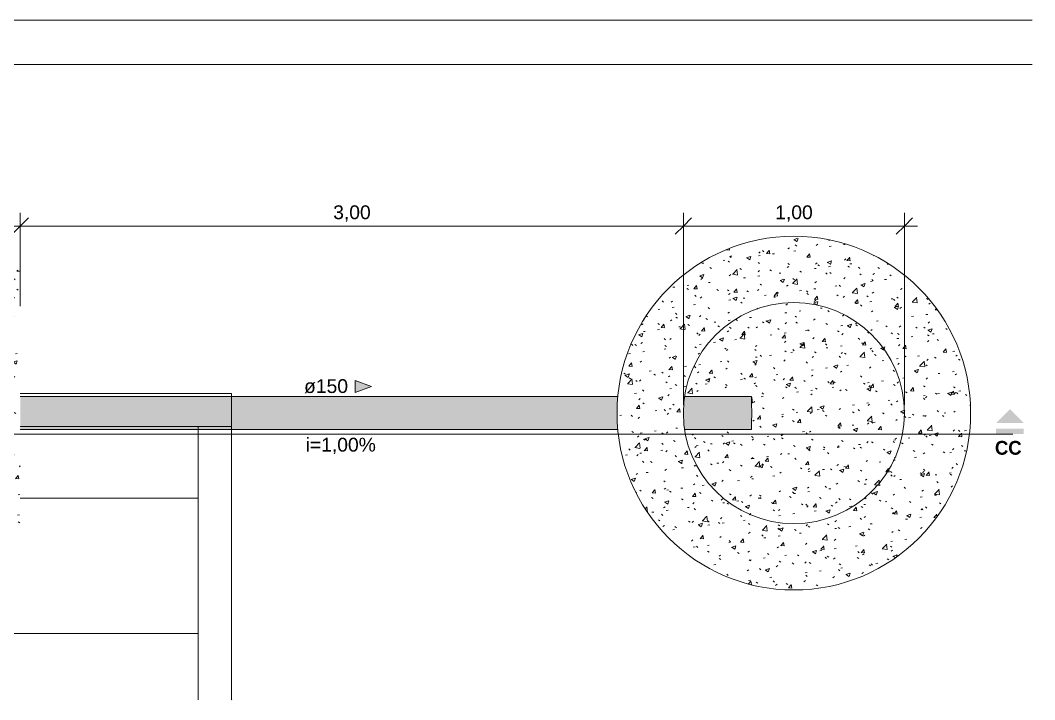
# Model space of a CAD drawing. Header units: metres. Extents: x 42.1 to 94.3, y -3.4 to 61.2.
# Drawn here: x 57.416 to 62.006, y 58.078 to 61.152 of the extents above; entities that cross this region are included whole.
import ezdxf

# ---------------------------------------------------------------- set-up
doc = ezdxf.new("R2010")
doc.units = ezdxf.units.M
doc.linetypes.add('IMPORT-DASHED2 _4_', pattern=[0.375, 0.25, -0.125])
for name, color, linetype, lineweight in [('A-ANNO-DIMS', 7, 'Continuous', 5), ('A-ANNO-DIMS-25', 7, 'Continuous', 5), ('A-DETL', 7, 'Continuous', 5), ('A-DETL-GENF', 7, 'Continuous', 5), ('AL_MOBILIARIO', 7, 'Continuous', 5), ('ARQ-PAR', 7, 'Continuous', 5), ('ARQ-PROJ', 7, 'IMPORT-DASHED2 _4_', 5), ('G-ANNO-SYMB', 7, 'Continuous', 5), ('G-ANNO-TEXT', 7, 'Continuous', 5), ('P-PIPE', 7, 'Continuous', 5), ('P-PIPE-IDEN', 7, 'Continuous', 5)]:
    doc.layers.add(name, color=color, linetype=linetype, lineweight=lineweight)
doc.layers.add('ARQ_1100_BASE_TÉRREO_GARAGEM_dwg', color=7, linetype='Continuous', lineweight=5, true_color=0x767676)
doc.styles.add('Arial', font='arial.ttf', dxfattribs={"height": 0.0625})
doc.styles.add('Century Gothic_B', font='GOTHICB.TTF', dxfattribs={"height": 0.0625})
doc.dimstyles.new('Diagonal_-_2_5_mm_Arial_-_Preto', dxfattribs={"dimscale": 0.3048, "dimtxt": 0.063766, "dimasz": 0.246063, "dimexe": 0.19685, "dimexo": 0.123031, "dimgap": 0.04101, "dimtad": 1, "dimrnd": 0.01, "dimzin": 0, "dimdsep": 46, "dimtxsty": 'Arial', "dimblk1": 'OBLIQUE', "dimblk2": 'OBLIQUE', "dimsah": 1, "dimcen": 0.09, "dimdle": 0.19685, "dimazin": 0, "dimtfac": 1, "dimtdec": 4, "dimtix": 1, "dimtmove": 0, "dimatfit": 3, "dimfxl": 1, "dimtvp": 1, "dimtolj": 1, "dimtzin": 0, "dimarcsym": 2})
pattern_1 = [(50, (0, 0), (0.18218954, -0.01593795), [0.01905, -0.20955]), (355, (0, 0), (-0.03524225, 0.1910586), [0.01524, -0.16764]), (100.451, (0.01518, -0.00133), (0.14694196, 0.17511964), [0.01619, -0.17809]), (46.184, (0, 0.0508), (0.2710768, -0.04204544), [0.02858, -0.31433]), (96.636, (0.0226, 0.0473), (0.2374069, 0.24743276), [0.02429, -0.26714]), (351.184, (0, 0.0508), (0.23740605, 0.2474279), [0.02286, -0.25146]), (21, (0.0254, 0.0381), (0.1516197, -0.10226689), [0.01905, -0.20955]), (326, (0.0254, 0.0381), (0.06180348, 0.1841894), [0.01524, -0.16764]), (71.451, (0.03803, 0.02958), (0.213418, 0.0819242), [0.01619, -0.17809]), (37.5, (0, 0), (0.003086367, 0.084551054), [0.00838, -0.15723, 0.00838, -0.1618, -0.16828]), (37.5, (0, 0), (0.003086367, 0.084551054), [-0.33579, 0.00838, -0.15989]), (7.5, (0, 0), (0.06681573, 0.10017824), [0.00838, -0.08865, 0.00838, -0.15342, -0.06414]), (7.5, (0, 0), (0.06681573, 0.10017824), [-0.25883, 0.00838, -0.05575]), (327.5, (-0.05664, 0), (0.135586577, -0.005727607), [0.00838, -0.05512, 0.00838, -0.18974, -0.26289]), (327.5, (-0.05664, 0), (0.135586577, -0.005727607), [-0.26162, 0.00838, -0.25451]), (317.5, (-0.08204, 0), (0.14812526, 0.02542873), [0.00838, -0.07417, 0.00838, -0.12319, -0.18669]), (317.5, (-0.08204, 0), (0.14812526, 0.02542873), [-0.21412, 0.00838, -0.17831])]

# ---------------------------------------------------------------- blocks, each defined once
blk = doc.blocks.new('ARQ_1100_BASE_TÉRREO_GARAGEM_dwg_cam_p-4197734-TÉRREO F_S 2')
at = {"layer": 'AL_MOBILIARIO', "color": 253, "true_color": 0xaaaaaa}
for p, q in [((13.104, -24.8088), (13.104, -25.9011)), ((13.104, -24.9803), (14.5169, -24.9803)), ((13.4748, -25.9011), (13.4748, -24.9803)), ((14.1751, -27.6853), (14.1751, -24.9803)), ((13.104, -26.0726), (13.104, -27.8567)), ((13.4748, -27.6853), (13.4748, -26.0726)), ((13.6098, -27.6853), (13.104, -27.6853)), ((14.5169, -27.6853), (13.7813, -27.6853)), ((13.7813, -27.8567), (14.5169, -27.8567))]:
    blk.add_line(p, q, dxfattribs=at)
at = {"layer": 'AL_MOBILIARIO', "color": 253, "true_color": 0xaaaaaa, "flags": 128}
for points in [[(14.5169, -24.8088), (12.9326, -24.8088), (12.9326, -25.9011)], [(12.9326, -26.0726), (12.9326, -27.8567), (13.6098, -27.8567)]]:
    blk.add_lwpolyline(points, dxfattribs=at)
at = {"layer": 'AL_MOBILIARIO', "color": 253, "true_color": 0xaaaaaa}
for centre, start, end in [((14.774, -24.8895), 162.2772, 162.6165), ((14.774, -27.776), 197.3835, 197.7228)]:
    blk.add_arc(centre, 0.27, start, end, dxfattribs=at)
blk = doc.blocks.new('ARQ_1100_BASE_TÉRREO_GARAGEM_dwg-4178582-TÉRREO F_S 2')
at = {"layer": 'ARQ-PAR', "color": 253, "true_color": 0xaaaaaa, "flags": 128}
for points in [[(52.9158, 59.3718), (52.9158, 61.1518), (61.9946, 61.1518)], [(53.1158, 58.0784), (53.1158, 60.9518), (61.9946, 60.9518)]]:
    blk.add_lwpolyline(points, dxfattribs=at)
at = {"layer": 'ARQ-PROJ', "color": 253, "true_color": 0xaaaaaa}
blk.add_line((55.1158, 60.9518), (61.9946, 60.9518), dxfattribs=at)
at = {"xscale": 0.8746343466423241, "yscale": 0.8746343466423241, "zscale": 0.8746343466423241, "rotation": 270}
blk.add_blockref('ARQ_1100_BASE_TÉRREO_GARAGEM_dwg_cam_p-4197734-TÉRREO F_S 2', (80.0698, 70.7754), dxfattribs=at)
blk = doc.blocks.new('Corte - Padrão-73413-TÉRREO F_S 2')
at = {"layer": 'G-ANNO-SYMB'}
for points in [[(0.0005, 0.0045), (0.003, 0.002), (-0.002, 0.002)], [(-0.002, 0.001), (0.003, 0.001), (0.003, 0), (-0.002, 0)]]:
    blk.add_hatch(color=256, dxfattribs=at).paths.add_polyline_path(points)
blk = doc.blocks.new('DIMBLOCK3-TÉRREO F_S 2')
at = {"layer": 'A-ANNO-DIMS-25'}
for p, q in [((55.1158, 60.2211), (55.1158, 60.2811)), ((57.4158, 60.2211), (57.4158, 60.2811)), ((55.1158, 60.2211), (57.4158, 60.2211)), ((55.1158, 60.2211), (55.1158, 60.0593)), ((57.4158, 60.2211), (57.4158, 59.8593))]:
    blk.add_line(p, q, dxfattribs=at)
at = {"layer": 'A-ANNO-DIMS-25', "lineweight": 20}
for p, q in [((55.1158, 60.2211), (55.0783, 60.1836)), ((55.1158, 60.2211), (55.1533, 60.2586)), ((57.4158, 60.2211), (57.3783, 60.1836)), ((57.4158, 60.2211), (57.4533, 60.2586))]:
    blk.add_line(p, q, dxfattribs=at)
at = {"layer": 'A-ANNO-DIMS-25', "color": 0, "insert": (56.1814, 60.3147), "char_height": 0.0625, "width": 0.202482, "attachment_point": 1, "line_spacing_factor": 0.941778, "style": 'Arial'}
blk.add_mtext('2,30', dxfattribs=at)
blk = doc.blocks.new('_Oblique')
at = {"color": 0, "linetype": 'ByBlock', "lineweight": -2}
blk.add_line((-0.5, -0.5), (0.5, 0.5), dxfattribs=at)
blk = doc.blocks.new('DIMBLOCK4-TÉRREO F_S 2')
at = {"layer": 'A-ANNO-DIMS-25'}
for p, q in [((57.4158, 60.2211), (57.4158, 60.2811)), ((60.4158, 60.2211), (60.4158, 60.2811)), ((57.4158, 60.2211), (60.4158, 60.2211)), ((57.4158, 60.2211), (57.4158, 59.8593)), ((60.4158, 60.2211), (60.4158, 59.4125))]:
    blk.add_line(p, q, dxfattribs=at)
at = {"layer": 'A-ANNO-DIMS-25', "lineweight": 20}
for p, q in [((57.4158, 60.2211), (57.3783, 60.1836)), ((57.4158, 60.2211), (57.4533, 60.2586)), ((60.4158, 60.2211), (60.3783, 60.1836)), ((60.4158, 60.2211), (60.4533, 60.2586))]:
    blk.add_line(p, q, dxfattribs=at)
at = {"layer": 'A-ANNO-DIMS-25', "color": 0, "insert": (58.8314, 60.3147), "char_height": 0.0625, "width": 0.202482, "attachment_point": 1, "line_spacing_factor": 0.941778, "style": 'Arial'}
blk.add_mtext('3,00', dxfattribs=at)
blk = doc.blocks.new('DIMBLOCK5-TÉRREO F_S 2')
at = {"layer": 'A-ANNO-DIMS-25'}
for p, q in [((60.4158, 60.2211), (60.4158, 60.2811)), ((61.4158, 60.2211), (61.4158, 60.2811)), ((60.4158, 60.2211), (61.4758, 60.2211)), ((60.4158, 60.2211), (60.4158, 59.4125)), ((61.4158, 60.2211), (61.4158, 59.4125))]:
    blk.add_line(p, q, dxfattribs=at)
at = {"layer": 'A-ANNO-DIMS-25', "lineweight": 20}
for p, q in [((60.4158, 60.2211), (60.3783, 60.1836)), ((60.4158, 60.2211), (60.4533, 60.2586)), ((61.4158, 60.2211), (61.3783, 60.1836)), ((61.4158, 60.2211), (61.4533, 60.2586))]:
    blk.add_line(p, q, dxfattribs=at)
at = {"layer": 'A-ANNO-DIMS-25', "color": 0, "insert": (60.8314, 60.3147), "char_height": 0.0625, "width": 0.202482, "attachment_point": 1, "line_spacing_factor": 0.941778, "style": 'Arial'}
blk.add_mtext('1,00', dxfattribs=at)
blk = doc.blocks.new('Anotacao_Tuboseta - Fluxo 1-2612753-TÉRREO F_S 2')
at = {"layer": 'P-PIPE-IDEN'}
blk.add_hatch(color=256, dxfattribs=at).paths.add_polyline_path([(0, -0.00108), (0, 0.00108), (0.00297, 0)])
for p, q in [((0.00297, 0), (0, 0.00108)), ((0, 0.00108), (0, -0.00108)), ((0, -0.00108), (0.00297, 0))]:
    blk.add_line(p, q, dxfattribs=at)

msp = doc.modelspace()

# ---------------------------------------------------------------- hatches: boundary and pattern name
at = {"layer": 'A-DETL-GENF', "true_color": 0xc0c0c0}
h = msp.add_hatch(dxfattribs=at)
h.set_pattern_fill('FP_3', color=9, style=0, pattern_type=2)
h.set_pattern_definition(pattern_1)
h.paths.add_polyline_path([(60.9158, 58.575), (60.966, 58.5766), (61.0161, 58.5814), (61.0657, 58.5892), (61.1147, 58.6002), (61.163, 58.6142), (61.2103, 58.6312), (61.2564, 58.6512), (61.3012, 58.674), (61.3445, 58.6996), (61.386, 58.7278), (61.4257, 58.7586), (61.4634, 58.7919), (61.499, 58.8274), (61.5322, 58.8651), (61.563, 58.9048), (61.5913, 58.9464), (61.6168, 58.9896), (61.6397, 59.0344), (61.6596, 59.0805), (61.6766, 59.1278), (61.6907, 59.1761), (61.7016, 59.2251), (61.7095, 59.2748), (61.7142, 59.3247), (61.7158, 59.375), (61.7142, 59.4254), (61.7095, 59.4753), (61.7016, 59.5249), (61.6907, 59.574), (61.6766, 59.6223), (61.6596, 59.6695), (61.6397, 59.7157), (61.6168, 59.7604), (61.5913, 59.8037), (61.563, 59.8453), (61.5322, 59.885), (61.499, 59.9227), (61.4634, 59.9582), (61.4257, 59.9914), (61.386, 60.0222), (61.3445, 60.0505), (61.3012, 60.0761), (61.2564, 60.0989), (61.2103, 60.1189), (61.163, 60.1359), (61.1147, 60.1499), (61.0657, 60.1609), (61.0161, 60.1687), (60.966, 60.1735), (60.9158, 60.175), (60.8656, 60.1735), (60.8155, 60.1687), (60.7659, 60.1609), (60.7168, 60.1499), (60.6686, 60.1359), (60.6213, 60.1189), (60.5752, 60.0989), (60.5304, 60.0761), (60.4871, 60.0505), (60.4456, 60.0222), (60.4059, 59.9914), (60.3682, 59.9582), (60.3326, 59.9227), (60.2994, 59.885), (60.2686, 59.8453), (60.2403, 59.8037), (60.2148, 59.7604), (60.1919, 59.7157), (60.172, 59.6695), (60.155, 59.6223), (60.1409, 59.574), (60.13, 59.5249), (60.1221, 59.4753), (60.1174, 59.4254), (60.1158, 59.375), (60.1174, 59.3247), (60.1221, 59.2748), (60.13, 59.2251), (60.1409, 59.1761), (60.155, 59.1278), (60.172, 59.0805), (60.1919, 59.0344), (60.2148, 58.9896), (60.2403, 58.9464), (60.2686, 58.9048), (60.2994, 58.8651), (60.3326, 58.8274), (60.3682, 58.7919), (60.4059, 58.7586), (60.4456, 58.7278), (60.4871, 58.6996), (60.5304, 58.674), (60.5752, 58.6512), (60.6213, 58.6312), (60.6686, 58.6142), (60.7168, 58.6002), (60.7659, 58.5892), (60.8155, 58.5814), (60.8656, 58.5766)])
h.paths.add_polyline_path([(60.9158, 58.875), (60.8766, 58.8766), (60.8376, 58.8812), (60.7991, 58.8889), (60.7613, 58.8995), (60.7245, 58.9131), (60.6888, 58.9295), (60.6546, 58.9487), (60.6219, 58.9705), (60.5911, 58.9948), (60.5622, 59.0215), (60.5356, 59.0503), (60.5113, 59.0811), (60.4895, 59.1138), (60.4703, 59.148), (60.4539, 59.1837), (60.4403, 59.2205), (60.4296, 59.2583), (60.422, 59.2968), (60.4174, 59.3357), (60.4158, 59.375), (60.4174, 59.4144), (60.422, 59.4533), (60.4297, 59.4921), (60.4403, 59.5295), (60.4539, 59.5664), (60.4703, 59.602), (60.4895, 59.6363), (60.5113, 59.6689), (60.5356, 59.6998), (60.5622, 59.7286), (60.5911, 59.7552), (60.6219, 59.7795), (60.6546, 59.8014), (60.6888, 59.8205), (60.7245, 59.837), (60.7613, 59.8506), (60.7991, 59.8612), (60.8376, 59.8689), (60.8766, 59.8735), (60.9158, 59.875), (60.955, 59.8735), (60.994, 59.8689), (61.0325, 59.8612), (61.0703, 59.8506), (61.1071, 59.837), (61.1428, 59.8205), (61.177, 59.8014), (61.2097, 59.7795), (61.2405, 59.7552), (61.2694, 59.7286), (61.296, 59.6998), (61.3203, 59.6689), (61.3421, 59.6363), (61.3613, 59.602), (61.3777, 59.5664), (61.3913, 59.5295), (61.402, 59.4918), (61.4096, 59.4533), (61.4142, 59.4144), (61.4158, 59.375), (61.4142, 59.3357), (61.4096, 59.2968), (61.402, 59.2583), (61.3913, 59.2205), (61.3777, 59.1837), (61.3613, 59.148), (61.3421, 59.1138), (61.3203, 59.0811), (61.296, 59.0503), (61.2694, 59.0215), (61.2405, 58.9948), (61.2097, 58.9705), (61.177, 58.9487), (61.1428, 58.9295), (61.1071, 58.9131), (61.0703, 58.8995), (61.0325, 58.8889), (60.994, 58.8812), (60.955, 58.8766)])
h = msp.add_hatch(dxfattribs=at)
h.set_pattern_fill('FP_3', color=9, style=0, pattern_type=2)
h.set_pattern_definition(pattern_1)
h.paths.add_polyline_path([(57.4158, 58.7218), (57.4158, 60.0218), (55.1158, 60.0218), (55.1158, 58.7218), (57.0288, 58.7218)])
h.paths.add_polyline_path([(55.2658, 58.8718), (55.2658, 59.8718), (57.2658, 59.8718), (57.2658, 58.8718), (55.7873, 58.8718)])
at = {"layer": 'A-DETL-GENF', "true_color": 0x808080}
h = msp.add_hatch(dxfattribs=at)
h.set_pattern_fill('FP_3', color=8, style=0, pattern_type=2)
h.set_pattern_definition(pattern_1)
h.paths.add_polyline_path([(60.9158, 58.875), (60.955, 58.8766), (60.994, 58.8812), (61.0325, 58.8889), (61.0703, 58.8995), (61.1071, 58.9131), (61.1428, 58.9295), (61.177, 58.9487), (61.2097, 58.9705), (61.2405, 58.9948), (61.2694, 59.0215), (61.296, 59.0503), (61.3203, 59.0811), (61.3421, 59.1138), (61.3613, 59.148), (61.3777, 59.1837), (61.3913, 59.2205), (61.402, 59.2583), (61.4096, 59.2968), (61.4142, 59.3357), (61.4158, 59.375), (61.4142, 59.4144), (61.4096, 59.4533), (61.4019, 59.4921), (61.3913, 59.5295), (61.3777, 59.5664), (61.3613, 59.602), (61.3421, 59.6363), (61.3203, 59.6689), (61.296, 59.6998), (61.2694, 59.7286), (61.2405, 59.7552), (61.2097, 59.7795), (61.177, 59.8014), (61.1428, 59.8205), (61.1071, 59.837), (61.0703, 59.8506), (61.0325, 59.8612), (60.994, 59.8689), (60.955, 59.8735), (60.9158, 59.875), (60.8766, 59.8735), (60.8376, 59.8689), (60.7991, 59.8612), (60.7613, 59.8506), (60.7245, 59.837), (60.6888, 59.8205), (60.6546, 59.8014), (60.6219, 59.7795), (60.5911, 59.7552), (60.5622, 59.7286), (60.5356, 59.6998), (60.5113, 59.6689), (60.4895, 59.6363), (60.4703, 59.602), (60.4539, 59.5664), (60.4403, 59.5295), (60.4296, 59.4918), (60.4216, 59.45), (60.7242, 59.45), (60.7244, 59.4475), (60.7247, 59.4281), (60.725, 59.375), (60.7246, 59.3101), (60.7242, 59.3), (60.4216, 59.3), (60.422, 59.2968), (60.4296, 59.2583), (60.4403, 59.2205), (60.4539, 59.1837), (60.4703, 59.148), (60.4895, 59.1138), (60.5113, 59.0811), (60.5356, 59.0503), (60.5622, 59.0215), (60.5911, 58.9948), (60.6219, 58.9705), (60.6546, 58.9487), (60.6888, 58.9295), (60.7245, 58.9131), (60.7613, 58.8995), (60.7991, 58.8889), (60.8376, 58.8812), (60.8766, 58.8766)])
at = {"layer": 'P-PIPE', "true_color": 0x713800}
h = msp.add_hatch(color=36, dxfattribs=at)
h.paths.add_polyline_path([(57.4158, 59.375), (60.1158, 59.375), (60.1176, 59.4281), (60.1197, 59.45), (57.4158, 59.4499), (57.4158, 59.3936)])
h.paths.add_polyline_path([(60.4158, 59.375), (60.725, 59.375), (60.7246, 59.44), (60.7242, 59.45), (60.4216, 59.45), (60.4173, 59.4125), (60.4159, 59.3768)])
h = msp.add_hatch(color=36, dxfattribs=at)
h.paths.add_polyline_path([(60.422, 59.3), (60.7242, 59.3), (60.7244, 59.3026), (60.7247, 59.322), (60.725, 59.375), (60.4158, 59.375), (60.4174, 59.3357), (60.4216, 59.3)])
h.paths.add_polyline_path([(60.1197, 59.3), (60.1174, 59.3247), (60.1158, 59.375), (57.4158, 59.375), (57.4158, 59.3), (60.1174, 59.3)])

# ---------------------------------------------------------------- linework, layer by layer
at = {"layer": 'A-DETL'}
for radius, start, end in [(0.8, 0, 180), (0.5, 0, 180), (0.8, 180, 360), (0.5, 180, 0)]:
    msp.add_arc((60.9158, 59.375), radius, start, end, dxfattribs=at)
at = {"layer": 'G-ANNO-SYMB'}
msp.add_line((52.6282, 59.2802), (61.9059, 59.2802), dxfattribs=at)
at = {"layer": 'P-PIPE'}
for p, q in [((60.1197, 59.45), (57.4158, 59.45)), ((60.7242, 59.45), (60.4216, 59.45)), ((57.4158, 59.3), (60.1197, 59.3)), ((60.4216, 59.3), (60.7242, 59.3))]:
    msp.add_line(p, q, dxfattribs=at)
for start_param, end_param in [(4.712389, 6.283185), (3.141593, 4.712389)]:
    msp.add_ellipse((60.7242, 59.375), major_axis=(0, 0.075), ratio=0.01, start_param=start_param, end_param=end_param, dxfattribs=at)

# ---------------------------------------------------------------- block references
at = {"layer": 'ARQ_1100_BASE_TÉRREO_GARAGEM_dwg', "color": 253, "true_color": 0xaaaaaa}
msp.add_blockref('ARQ_1100_BASE_TÉRREO_GARAGEM_dwg-4178582-TÉRREO F_S 2', (0, 0), dxfattribs=at)
at = {"layer": 'G-ANNO-SYMB', "extrusion": (0, 0, -1), "xscale": 24.99999999999999, "yscale": 24.99999999999999, "zscale": 24.99999999999999}
msp.add_blockref('Corte - Padrão-73413-TÉRREO F_S 2', (-61.9059, 59.2802), dxfattribs=at)
at = {"layer": 'P-PIPE-IDEN', "xscale": 24.99999999999999, "yscale": 24.99999999999999, "zscale": 24.99999999999999}
msp.add_blockref('Anotacao_Tuboseta - Fluxo 1-2612753-TÉRREO F_S 2', (58.9308, 59.4957), dxfattribs=at)

# ---------------------------------------------------------------- texts
at = {"layer": 'P-PIPE-IDEN', "char_height": 0.0625, "attachment_point": 1, "style": 'Arial'}
for s, insert, width in [('ø150', (58.6997, 59.5284), 0.238502), ('i=1,00%', (58.7067, 59.2633), 0.382806)]:
    msp.add_mtext(s, dxfattribs=dict(at, insert=insert, width=width))

# ---------------------------------------------------------------- dimensions: what is measured, and where the dimension line sits
at = {"layer": 'A-ANNO-DIMS'}
for base, p1, p2, override, picture, middle in [((57.4158, 60.2211), (55.1158, 60.0218), (57.4158, 59.8218), {"dimpost": '<>', "dimfxl": 2.308679}, 'DIMBLOCK3-TÉRREO F_S 2', (56.2658, 60.2655)), ((60.4158, 60.2211), (57.4158, 59.8218), (60.4158, 59.375), {"dimpost": '<>', "dimfxl": 3.033088}, 'DIMBLOCK4-TÉRREO F_S 2', (58.9158, 60.2655)), ((61.4158, 60.2211), (60.4158, 59.375), (61.4158, 59.375), {"dimpost": '<>', "dimfxl": 1}, 'DIMBLOCK5-TÉRREO F_S 2', (60.9158, 60.2655))]:
    dim = msp.add_linear_dim(base=base, p1=p1, p2=p2, dimstyle='Diagonal_-_2_5_mm_Arial_-_Preto', override=override, dxfattribs=at)
    dim.commit()
    dim.dimension.update_dxf_attribs({"geometry": picture, "text_midpoint": middle})

# ---------------------------------------------------------------- next in the draw order: texts
at = {"layer": 'G-ANNO-TEXT', "color": 5, "true_color": 0x0000ff, "insert": (61.8256, 59.2491), "char_height": 0.0625, "width": 0.164346, "attachment_point": 1, "style": 'Century Gothic_B', "bg_fill": 3, "box_fill_scale": 1.25, "bg_fill_color": 256, "bg_fill_true_color": 13158600, "bg_fill_transparency": 0}
msp.add_mtext('CC', dxfattribs=at)

doc.saveas('drawing.dxf')
